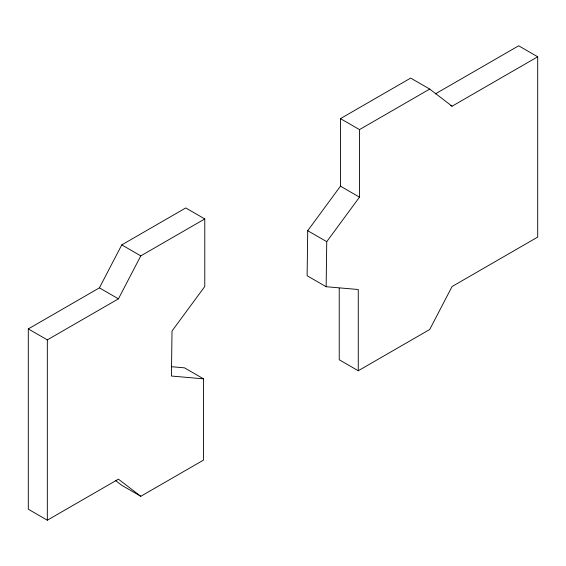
<?xml version="1.0" encoding="UTF-8"?>
<svg xmlns="http://www.w3.org/2000/svg" width="566" height="566" viewBox="0 0 566 566"><rect width="100%" height="100%" fill="white"/><g stroke="black" fill="none" stroke-linecap="round" stroke-linejoin="round"><path stroke-width="0.85" d="M358.264 370.744L429.714 329.49L452.078 286.523L537.7 237.09L537.7 56.777L452.078 106.21L429.714 89.074L410.683 78.087L340.47 118.627L340.47 186.179L307.72 230.695L307.119 275.734L326.143 286.714L358.264 289.509L358.264 370.744L339.232 359.757L339.232 288.236M326.143 286.714L326.745 241.682L359.495 197.159L359.495 129.607L429.714 89.074M140.792 496.297L118.428 479.161L47.325 520.211L28.3 509.223L28.3 328.91L99.404 287.853L121.768 244.894L185.747 207.948L204.779 218.936L204.779 286.488L172.022 331.011L171.427 376.043L203.541 378.838L203.541 460.073L140.792 496.297L121.768 485.31L115.478 480.492M28.3 328.91L47.325 339.89L118.428 298.841L140.792 255.874L204.779 218.936M435.346 93.899L518.675 45.789L537.7 56.777M171.491 366.718L184.516 367.85L203.541 378.838M450.557 105.333L452.078 106.21M340.47 118.627L359.495 129.607M340.47 186.179L359.495 197.159M307.72 230.695L326.745 241.682M121.768 244.894L140.792 255.874M99.404 287.853L118.428 298.841M47.325 339.89L47.325 520.211"/></g></svg>
